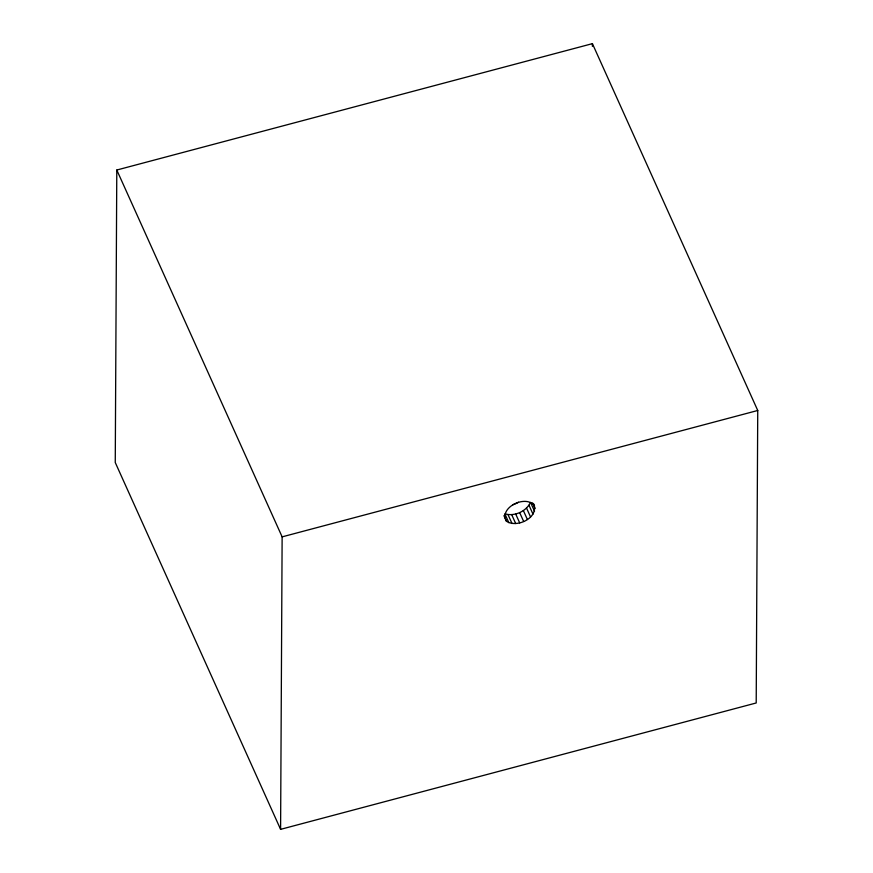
<?xml version="1.0" encoding="UTF-8"?>
<svg xmlns="http://www.w3.org/2000/svg" width="873" height="873" viewBox="0 0 873 873"><rect width="100%" height="100%" fill="white"/><g stroke="black" fill="none" stroke-linecap="round" stroke-linejoin="round"><path stroke-width="1.31" d="M116.796 170.028L115.258 462.526L280.593 829.35L756.204 702.972L757.742 410.485L592.407 43.65L116.796 170.028L282.132 536.862L280.593 829.35M592.385 46.367L592.407 43.65M534.56 505.882C526.048 494.118 498.527 507.551 506.416 521.203C516.98 528.536 539.59 517.405 533.567 503.656M508.839 522.698L504.845 513.826C514.513 516.718 526.19 511.458 530.533 502.368L534.538 511.24M282.132 536.862L757.742 410.485M532.574 502.87L535.073 508.413M528.994 505.271L532.988 514.142M526.539 508.064L530.544 516.936M523.353 510.552L527.357 519.424M519.653 512.571L523.647 521.443M515.681 513.979L519.675 522.851M511.709 514.677L515.703 523.549M508.01 514.623L512.014 523.505M503.917 515.659L506.416 521.203M518.475 502.226A16.238 9.767 -24.3 0 1 512.68 504.812"/></g></svg>
